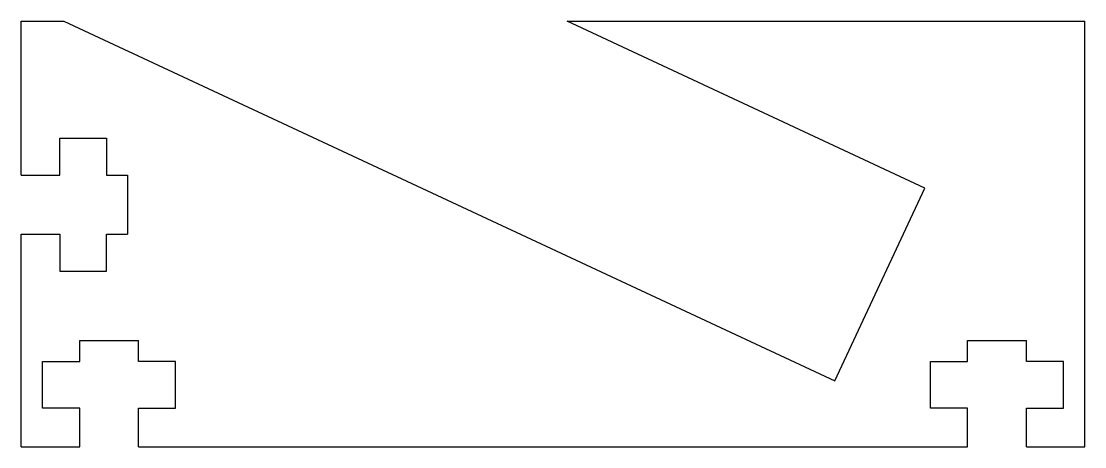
# Model space of a CAD drawing. Extents: x 0 to 2.5, y 0 to 1.
import ezdxf

# ---------------------------------------------------------------- set-up
doc = ezdxf.new("R2010")
doc.units = 0
doc.layers.add('VISIBLE', color=7, linetype='CONTINUOUS')

msp = doc.modelspace()

# ---------------------------------------------------------------- linework, layer by layer
at = {"layer": 'VISIBLE'}
for p, q in [((0, 1), (0.1, 1)), ((0, 0.638), (0, 1)), ((0.1, 1), (1.9126, 0.1548)), ((1.2831, 1), (2.5, 1)), ((2.1239, 0.6079), (1.2831, 1)), ((2.5, 0), (2.5, 1)), ((0.091, 0.638), (0.091, 0.725)), ((0.091, 0.725), (0.2, 0.725)), ((0.2, 0.725), (0.2, 0.638)), ((0, 0.638), (0.091, 0.638)), ((0.2, 0.638), (0.25, 0.638)), ((0.25, 0.638), (0.25, 0.5)), ((1.9126, 0.1548), (2.1239, 0.6079)), ((0, 0), (0, 0.5)), ((0, 0.5), (0.091, 0.5)), ((0.091, 0.5), (0.091, 0.413)), ((0.2, 0.5), (0.25, 0.5)), ((0.2, 0.413), (0.2, 0.5)), ((0.091, 0.413), (0.2, 0.413)), ((0.1373, 0.2), (0.1373, 0.25)), ((0.1373, 0.25), (0.2752, 0.25)), ((0.2752, 0.2), (0.2752, 0.25)), ((2.2247, 0.2), (2.2247, 0.25)), ((2.2247, 0.25), (2.3628, 0.25)), ((2.3628, 0.2), (2.3628, 0.25)), ((0.05, 0.0906), (0.05, 0.2)), ((0.05, 0.2), (0.1373, 0.2)), ((0.3625, 0.2), (0.2752, 0.2)), ((0.3625, 0.0906), (0.3625, 0.2)), ((2.1375, 0.0906), (2.1375, 0.2)), ((2.1375, 0.2), (2.2247, 0.2)), ((2.45, 0.2), (2.3628, 0.2)), ((2.45, 0.0906), (2.45, 0.2)), ((0.1373, 0.0906), (0.05, 0.0906)), ((0.1373, 0), (0.1373, 0.0906)), ((0.2752, 0.0906), (0.3625, 0.0906)), ((0.2752, 0), (0.2752, 0.0906)), ((2.2247, 0.0906), (2.1375, 0.0906)), ((2.2247, 0), (2.2247, 0.0906)), ((2.3628, 0.0906), (2.45, 0.0906)), ((2.3628, 0), (2.3628, 0.0906)), ((0, 0), (0.1373, 0)), ((0.2752, 0), (2.2247, 0)), ((2.3628, 0), (2.5, 0))]:
    msp.add_line(p, q, dxfattribs=at)

doc.saveas('drawing.dxf')
